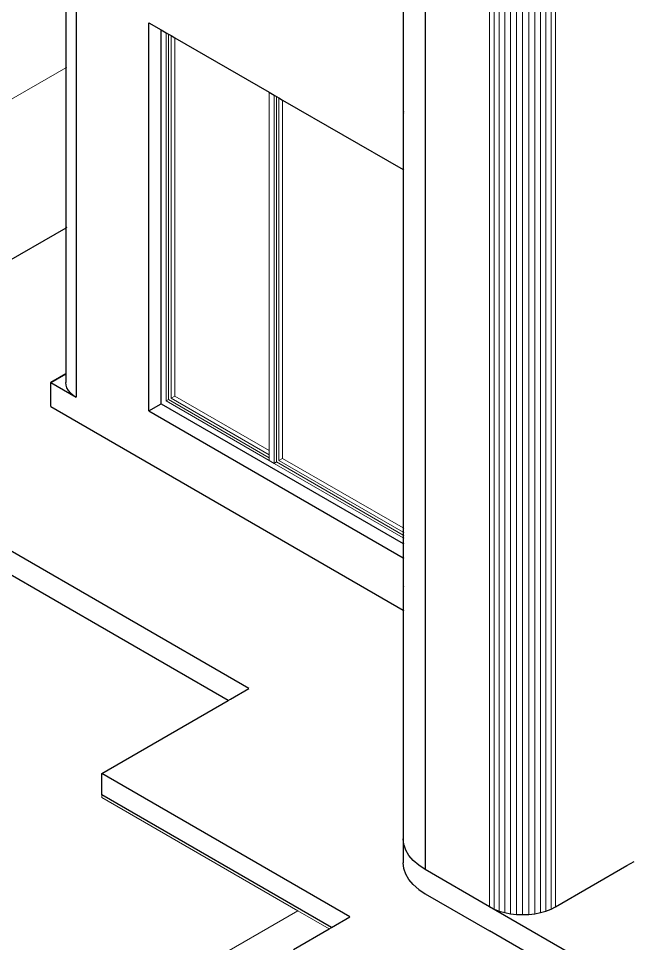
# Model space of a CAD drawing. Header units: metres. Extents: x 294 to 1101, y -498 to -355.
# Drawn here: x 918.24 to 921.78, y -401.9 to -396.57 of the extents above; entities that cross this region are included whole.
import ezdxf

# ---------------------------------------------------------------- set-up
doc = ezdxf.new("R2010")
doc.units = ezdxf.units.M
doc.layers.add('19-JARDINERIA', color=80, linetype='Continuous', lineweight=0)

msp = doc.modelspace()

# ---------------------------------------------------------------- linework, layer by layer
for p, q in [((920.586, -393.8939), (920.586, -401.4763)), ((918.5119, -395.9416), (918.5119, -396.8543)), ((918.5725, -396.026), (918.5725, -398.7531)), ((920.4581, -396.0777), (920.4581, -396.7881)), ((918.9919, -396.5948), (919.0626, -396.6356)), ((918.9919, -398.832), (918.9919, -396.5948)), ((919.0626, -398.7912), (919.0626, -396.6356)), ((919.0626, -396.6356), (919.0909, -396.6519)), ((919.0909, -396.6519), (919.105, -396.6601)), ((919.105, -396.6601), (919.1192, -396.6683)), ((919.1192, -396.6683), (919.1404, -396.6805)), ((919.1404, -396.6805), (919.6851, -396.995)), ((920.4618, -396.7903), (920.4581, -396.7881)), ((920.4581, -396.7881), (920.4581, -396.7963)), ((920.4618, -396.7984), (920.4581, -396.7963)), ((920.4581, -396.7963), (920.4581, -397.1065)), ((918.5119, -396.8543), (918.5119, -397.7782)), ((918.5136, -396.8532), (918.5189, -396.8502)), ((919.6851, -396.995), (919.7134, -397.0114)), ((919.7134, -397.0114), (919.7276, -397.0195)), ((919.7276, -397.0195), (919.7417, -397.0277)), ((919.7417, -397.0277), (919.7629, -397.0399)), ((919.7629, -397.0399), (920.4581, -397.4413)), ((920.4581, -397.1065), (920.4618, -397.1087)), ((920.4581, -397.1065), (920.4581, -397.1138)), ((920.4581, -397.1138), (920.4618, -397.1159)), ((920.4581, -397.1138), (920.4581, -397.1147)), ((920.4581, -397.1147), (920.4618, -397.1169)), ((920.4581, -397.1147), (920.4581, -397.4413)), ((920.4581, -397.4413), (920.4618, -397.4435)), ((920.4581, -397.4413), (920.4581, -399.507)), ((918.5189, -397.7742), (918.5136, -397.7772)), ((918.5119, -397.7782), (917.5777, -398.3176)), ((918.5119, -397.7782), (918.5119, -398.6192)), ((918.4262, -398.6687), (918.5119, -398.6192)), ((918.5119, -398.6192), (918.4262, -398.6687)), ((918.5119, -398.6192), (918.5119, -398.6687)), ((918.4262, -398.8075), (918.4262, -398.6687)), ((918.4262, -398.6687), (918.5725, -398.7531)), ((918.5136, -398.6843), (918.5119, -398.6687)), ((918.5189, -398.6996), (918.5136, -398.6843)), ((918.5276, -398.7144), (918.5189, -398.6996)), ((918.5396, -398.7284), (918.5276, -398.7144)), ((918.5396, -398.7284), (918.5546, -398.7414)), ((918.5546, -398.7414), (918.5725, -398.7531)), ((918.4262, -398.8075), (920.4581, -399.9806)), ((918.9919, -398.832), (919.0626, -398.7912)), ((918.9919, -398.832), (920.4581, -399.6785)), ((919.0626, -398.7912), (920.4581, -399.5968)), ((919.5686, -400.432), (917.5905, -399.29)), ((919.4484, -400.5014), (917.5905, -399.4288)), ((920.4581, -399.507), (920.4618, -399.5092)), ((920.4581, -399.507), (920.4581, -399.5315)), ((920.4581, -399.5315), (920.4618, -399.5337)), ((920.4581, -399.5315), (920.4581, -399.5479)), ((920.4581, -399.5479), (920.4618, -399.55)), ((920.4581, -399.5479), (920.4581, -399.5642)), ((920.4581, -399.5642), (920.4618, -399.5663)), ((920.4581, -399.5642), (920.4581, -399.5968)), ((920.4581, -399.5968), (920.4618, -399.599)), ((920.4581, -399.5968), (920.4581, -399.6785)), ((920.4581, -399.6785), (920.4618, -399.6807)), ((920.4581, -399.6785), (920.4581, -399.8418)), ((920.4581, -399.8418), (920.4618, -399.844)), ((920.4581, -399.8418), (920.4581, -399.9806)), ((920.4581, -399.9806), (920.4618, -399.9828)), ((920.4581, -399.9806), (920.4581, -401.2979)), ((919.4626, -400.4933), (919.5686, -400.432)), ((919.4484, -400.5014), (919.4626, -400.4933)), ((918.7201, -400.9219), (919.4484, -400.5014)), ((920.1511, -401.7481), (918.7201, -400.9219)), ((918.7201, -401.0444), (918.7201, -400.9219)), ((920.045, -401.8093), (918.7201, -401.0444)), ((920.4618, -401.3309), (920.4581, -401.2979)), ((920.4581, -401.2979), (920.4581, -401.4368)), ((920.4636, -401.336), (920.4618, -401.3309)), ((920.473, -401.3632), (920.4636, -401.336)), ((920.4913, -401.3945), (920.473, -401.3632)), ((920.5166, -401.4241), (920.4913, -401.3945)), ((920.4618, -401.4697), (920.4581, -401.4368)), ((920.5484, -401.4515), (920.5166, -401.4241)), ((920.586, -401.4763), (920.5484, -401.4515)), ((921.3378, -401.6901), (921.7479, -401.4534)), ((921.7479, -401.4534), (921.79, -401.4291)), ((920.4636, -401.4748), (920.4618, -401.4697)), ((920.473, -401.502), (920.4636, -401.4748)), ((920.4913, -401.5333), (920.473, -401.502)), ((920.9564, -401.6901), (920.586, -401.4763)), ((920.5166, -401.5629), (920.4913, -401.5333)), ((920.5166, -401.5629), (920.5484, -401.5903)), ((920.5484, -401.5903), (920.586, -401.6151)), ((920.586, -401.6151), (920.9564, -401.8289)), ((920.9564, -401.6901), (920.9829, -401.7036)), ((921.7721, -402.1611), (920.9564, -401.6901)), ((920.9829, -401.7036), (921.0123, -401.7149)), ((921.0123, -401.7149), (921.0439, -401.7239)), ((921.2503, -401.7239), (921.282, -401.7149)), ((921.282, -401.7149), (921.3113, -401.7036)), ((921.3113, -401.7036), (921.3378, -401.6901)), ((920.045, -401.8093), (920.1511, -401.7481)), ((921.0439, -401.7239), (921.0773, -401.7304)), ((921.0773, -401.7304), (921.1119, -401.7344)), ((921.1119, -401.7344), (921.1471, -401.7357)), ((921.1471, -401.7357), (921.1823, -401.7344)), ((921.1823, -401.7344), (921.2169, -401.7304)), ((921.2169, -401.7304), (921.2503, -401.7239)), ((919.8258, -401.9359), (920.0309, -401.8175)), ((920.0309, -401.8175), (920.045, -401.8093)), ((921.7721, -402.2999), (920.9564, -401.8289))]:
    msp.add_line(p, q)
at = {"layer": '19-JARDINERIA', "color": 251}
for p, q in [((920.9564, -401.6901), (920.9564, -396.4217)), ((920.9829, -401.7036), (920.9829, -396.4369)), ((921.0123, -401.7149), (921.0123, -396.45)), ((921.0439, -401.7239), (921.0439, -396.4607)), ((921.0773, -401.7304), (921.0773, -396.4689)), ((921.1119, -401.7344), (921.1119, -396.4744)), ((921.1471, -401.7357), (921.1471, -396.4771)), ((921.1823, -401.7344), (921.1823, -396.4769)), ((921.2169, -401.7304), (921.2169, -396.474)), ((921.2503, -401.7239), (921.2503, -396.4682)), ((921.282, -401.7149), (921.282, -396.4598)), ((921.3113, -401.7036), (921.3113, -396.4488)), ((921.3378, -396.527), (921.3378, -401.6901)), ((919.0909, -396.6519), (919.0909, -398.7748)), ((919.105, -396.6601), (919.105, -398.7667)), ((919.1192, -396.6683), (919.1192, -398.7585)), ((919.1404, -398.7463), (919.1404, -396.6805)), ((915.8216, -398.4075), (918.5119, -396.8543)), ((919.6851, -399.0608), (919.6851, -396.995)), ((919.7134, -399.1343), (919.7134, -397.0114)), ((919.7276, -399.1261), (919.7276, -397.0195)), ((919.7417, -397.0277), (919.7417, -399.1179)), ((919.7629, -397.0399), (919.7629, -399.1057)), ((919.0909, -398.7748), (919.105, -398.7667)), ((919.0909, -398.7748), (919.6851, -399.1179)), ((919.105, -398.7667), (919.6851, -399.1016)), ((919.1192, -398.7585), (919.1404, -398.7463)), ((919.1192, -398.7585), (919.6851, -399.0853)), ((919.1404, -398.7463), (919.6851, -399.0608)), ((919.6851, -399.0853), (919.6851, -399.0608)), ((919.6851, -399.1016), (919.6851, -399.0853)), ((919.6851, -399.1179), (919.6851, -399.1016)), ((919.7417, -399.1179), (919.7629, -399.1057)), ((919.7629, -399.1057), (920.4581, -399.507)), ((919.6851, -399.1179), (919.7134, -399.1343)), ((919.7134, -399.1343), (919.7276, -399.1261)), ((919.7134, -399.1343), (920.4581, -399.5642)), ((919.7276, -399.1261), (920.4581, -399.5479)), ((919.7417, -399.1179), (920.4581, -399.5315)), ((918.7201, -401.0607), (918.7201, -401.0444)), ((918.7201, -401.0607), (919.8497, -401.7129)), ((913.8863, -405.1559), (919.8497, -401.7129)), ((919.8497, -401.7129), (920.0309, -401.8175))]:
    msp.add_line(p, q, dxfattribs=at)

doc.saveas('drawing.dxf')
